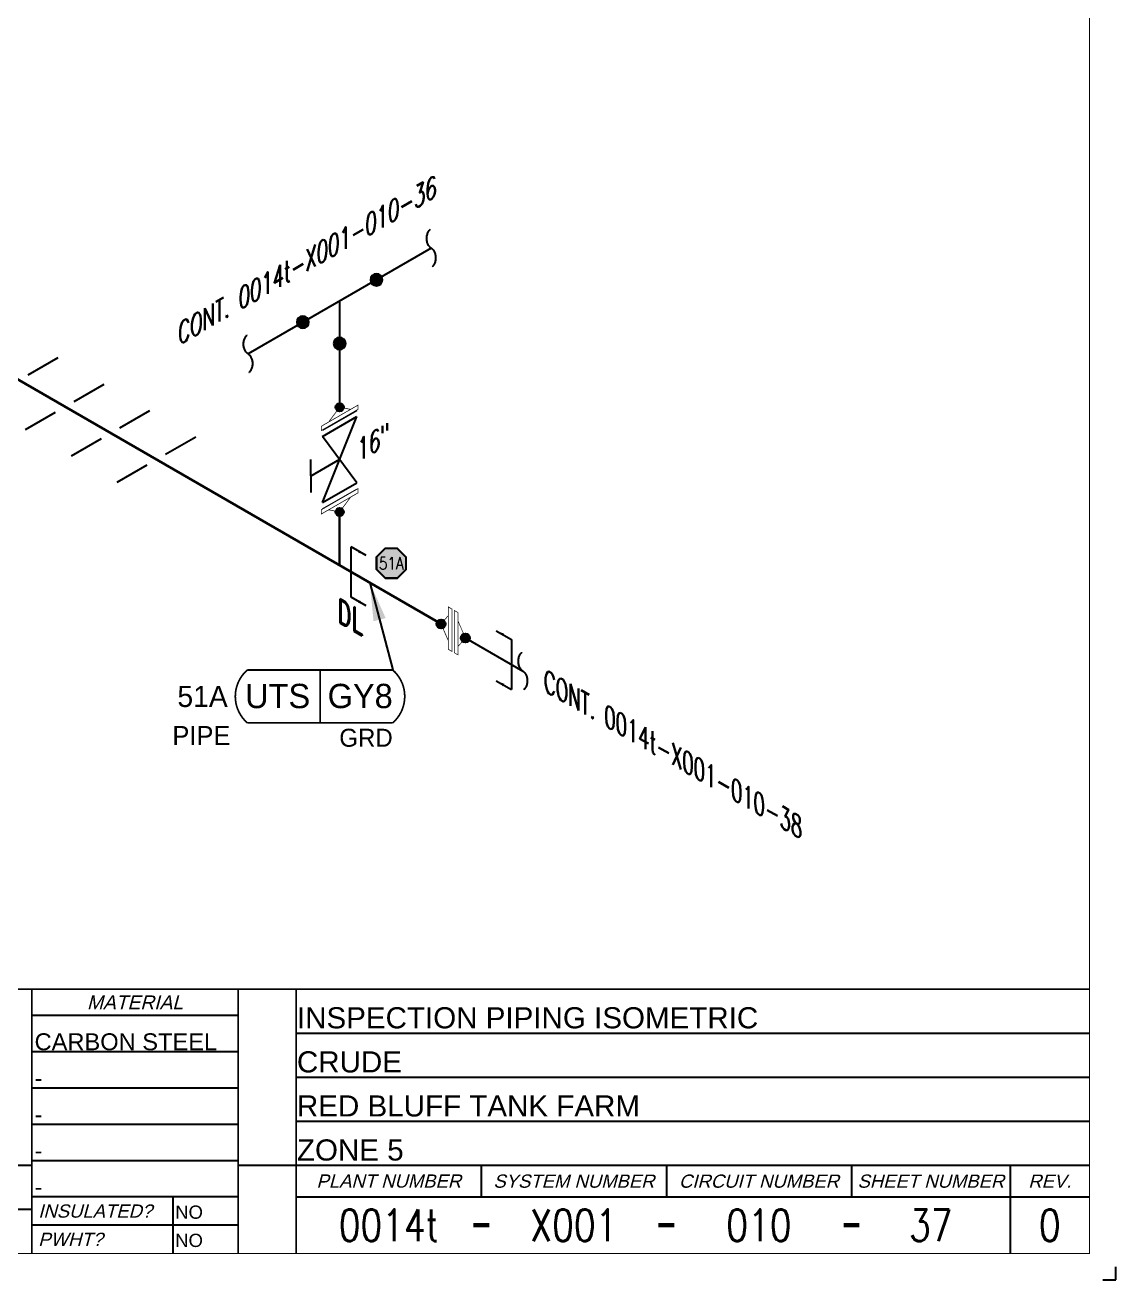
# Model space of a CAD drawing. Header units: inches. Extents: x 0 to 17.2, y 0 to 11.2.
# Drawn here: x 12.09 to 17.25, y 0 to 5.93 of the extents above; entities that cross this region are included whole.
import ezdxf
from ezdxf.enums import TextEntityAlignment as Align

# ---------------------------------------------------------------- set-up
doc = ezdxf.new("R2010")
doc.units = ezdxf.units.IN
doc.header["$MEASUREMENT"] = 0
doc.linetypes.add('HIDDEN2', pattern=[0.1875, 0.125, -0.0625])
for name, color, linetype in [('3', 1, 'Continuous'), ('BORDER', 3, 'Continuous'), ('BORDERTEXT', 7, 'Continuous'), ('COMP', 1, 'Continuous'), ('Continuation', 7, 'Continuous'), ('DL', 20, 'Continuous'), ('FITTINGS', 4, 'Continuous'), ('PART_PCML', 7, 'Continuous'), ('PART_SelectedCML_UT', 132, 'Continuous'), ('PIPE-ANNO', 150, 'HIDDEN2'), ('TEXT', 7, 'Continuous'), ('UNAS.PIPE', 251, 'Continuous'), ('Welds', 7, 'Continuous')]:
    doc.layers.add(name, color=color, linetype=linetype)
doc.layers.add('PIPE', color=7, linetype='Continuous', lineweight=30)
doc.styles.add('CMLPAS', font='')
doc.styles.add('FEASStandard', font='arial.ttf')
doc.styles.add('ISO330', font='romand.shx', dxfattribs={"width": 0.85, "height": 0.05})
doc.styles.add('PART_Standard', font='romans', dxfattribs={"width": 0.8, "height": 0.09})
doc.styles.add('Richmond', font='arial.ttf')
doc.styles.add('SIMPLEX', font='ROMANS')
doc.styles.get("Standard").update_dxf_attribs({"font": 'arial.ttf'})
doc.styles.get('CMLPAS').set_extended_font_data('Cordia New')
doc.dimstyles.new('Richmond', dxfattribs={"dimtxt": 0.18, "dimasz": 0.18, "dimexe": 0.18, "dimexo": 0.0625, "dimgap": 0.09, "dimtad": 0, "dimtih": 1, "dimtoh": 1, "dimdec": 4, "dimzin": 0, "dimdsep": 46, "dimtxsty": 'Richmond', "dimcen": 0.09, "dimadec": 0, "dimazin": 0, "dimtfac": 1, "dimtdec": 4, "dimtofl": 0, "dimtmove": 0, "dimatfit": 3, "dimfxl": 1, "dimtolj": 1, "dimtzin": 0, "dimarcsym": 0})
doc.dimstyles.get("Standard").update_dxf_attribs({"dimtxt": 0.18, "dimasz": 0.18, "dimexe": 0.18, "dimexo": 0.0625, "dimgap": 0.09, "dimtad": 0, "dimtih": 1, "dimtoh": 1, "dimdec": 4, "dimzin": 0, "dimdsep": 46, "dimtxsty": 'Standard', "dimcen": 0.09, "dimadec": 0, "dimazin": 0, "dimtfac": 1, "dimtdec": 4, "dimtofl": 0, "dimtmove": 0, "dimatfit": 3, "dimfxl": 1, "dimtolj": 1, "dimtzin": 0, "dimarcsym": 0})

# ---------------------------------------------------------------- blocks, each defined once
blk = doc.blocks.new('Border')
at = {"layer": 'BORDER'}
for p, q in [((13.225, 1.375), (12.25, 1.375)), ((13.5, 1.2917), (17.25, 1.2917)), ((13.225, 1.2035), (12.25, 1.2035)), ((13.5, 1.0833), (17.25, 1.0833)), ((13.225, 1.0319), (12.25, 1.0319)), ((13.225, 0.8604), (12.25, 0.8604)), ((13.5, 0.875), (17.25, 0.875)), ((12.25, 0.6667), (10.375, 0.6667)), ((13.225, 0.6888), (12.25, 0.6888)), ((14.375, 0.6667), (14.375, 0.5173)), ((15.25, 0.6667), (15.25, 0.5173)), ((16.125, 0.6667), (16.125, 0.5173)), ((16.875, 0.6667), (16.875, 0.25)), ((13.225, 0.5173), (12.25, 0.5173)), ((12.9167, 0.5173), (12.9167, 0.25)), ((13.5, 0.5173), (17.25, 0.5173)), ((12.25, 0.4583), (10.375, 0.4583)), ((13.225, 0.3836), (12.25, 0.3836))]:
    blk.add_line(p, q, dxfattribs=at)
at = {"layer": 'BORDER', "const_width": 0.005}
blk.add_lwpolyline([(0.25, 0.25), (17.25, 0.25), (17.25, 11.25), (0.25, 11.25)], close=True, dxfattribs=at)
at = {"layer": 'BORDER', "const_width": 0.00833}
for points in [[(17.25, 1.5), (0.25, 1.5)], [(12.25, 0.25), (12.25, 1.5)], [(13.225, 0.25), (13.225, 1.5)], [(13.5, 0.25), (13.5, 1.5)], [(13.225, 0.6667), (17.25, 0.6667)]]:
    blk.add_lwpolyline(points, dxfattribs=at)
at = {"layer": 'BORDERTEXT'}
blk.add_line((16.113, 0.3836), (16.125, 0.3836), dxfattribs=at)
at = {"layer": 'BORDERTEXT', "const_width": 0.0208}
for points in [[(14.3375, 0.3836), (14.4125, 0.3836)], [(15.2125, 0.3836), (15.2875, 0.3836)], [(16.0875, 0.3836), (16.1625, 0.3836)]]:
    blk.add_lwpolyline(points, dxfattribs=at)
at = {"layer": 'BORDERTEXT', "style": 'FEASStandard', "oblique": 15}
for s, height, p in [('MATERIAL', 0.065, (12.7375, 1.4375)), ('PLANT NUMBER', 0.0625, (13.9375, 0.592)), ('SYSTEM NUMBER', 0.0625, (14.8125, 0.592)), ('CIRCUIT NUMBER', 0.0625, (15.6875, 0.592)), ('SHEET NUMBER', 0.0625, (16.5, 0.592)), ('REV.', 0.0625, (17.0625, 0.592))]:
    blk.add_text(s, height=height, dxfattribs=at).set_placement(p, align=Align.MIDDLE)
for s, p in [('INSULATED?', (12.2802, 0.4505)), ('PWHT?', (12.2802, 0.3168))]:
    blk.add_text(s, height=0.0625, dxfattribs=at).set_placement(p, align=Align.MIDDLE_LEFT)
blk = doc.blocks.new('BORDER TEXT')
at = {"layer": 'BORDERTEXT'}
for tag, p, height, style in [('API_PIPE_CLASS', (5.4645, 1.2542), 0.08, 'Richmond'), ('MATERIAL1', (12.263, 1.2111), 0.08, 'Richmond'), ('P&ID_#1', (0.25, 1.0831), 0.0625, 'FEASStandard'), ('LINE_#1', (1.4866, 1.0831), 0.0625, 'FEASStandard'), ('CVX_PIPE_SPEC', (5.4619, 1.0932), 0.08, 'Richmond'), ('MATERIAL2', (12.263, 1.0395), 0.08, 'Richmond'), ('OP_TEMP', (5.1687, 0.9325), 0.08, 'Richmond'), ('P&ID_#2', (0.25, 0.9224), 0.0625, 'FEASStandard'), ('LINE_#2', (1.4866, 0.9224), 0.0625, 'FEASStandard'), ('MATERIAL3', (12.263, 0.868), 0.08, 'Richmond'), ('FROM', (5.0146, 0.7718), 0.08, 'Richmond'), ('P&ID_#3', (0.25, 0.7617), 0.0625, 'FEASStandard'), ('LINE_#3', (1.4866, 0.7617), 0.0625, 'FEASStandard'), ('MATERIAL4', (12.263, 0.6965), 0.08, 'Richmond'), ('P&ID_#4', (0.25, 0.601), 0.0625, 'FEASStandard'), ('LINE_#4', (1.4866, 0.601), 0.0625, 'FEASStandard'), ('TO', (4.8543, 0.6112), 0.08, 'Richmond'), ('MATERIAL5', (12.263, 0.5249), 0.08, 'Richmond'), ('P&ID_#5', (0.25, 0.4403), 0.0625, 'FEASStandard'), ('LINE_#5', (1.4866, 0.4403), 0.0625, 'FEASStandard'), ('MISC', (4.9789, 0.4506), 0.08, 'Richmond'), ('INSULATION', (12.9278, 0.4142), 0.0625, 'FEASStandard'), ('P&ID_#6', (0.25, 0.2796), 0.0625, 'FEASStandard'), ('LINE_#6', (1.4866, 0.2796), 0.0625, 'FEASStandard'), ('PWHT', (12.9278, 0.2806), 0.0625, 'FEASStandard')]:
    blk.add_attdef(tag, p, '', height=height, dxfattribs=dict(at, style=style))
at = {"layer": 'BORDERTEXT', "style": 'FEASStandard'}
for tag, p in [('DR.BY', (11.075, 0.5625)), ('DR.BY_DATE', (11.95, 0.5625)), ('CHK_BY', (11.075, 0.3542)), ('CHK._BY_DATE', (11.95, 0.3542))]:
    blk.add_attdef(tag, text='', height=0.1, dxfattribs=at).set_placement(p, align=Align.MIDDLE_CENTER)
at = {"layer": 'BORDERTEXT', "style": 'PART_Standard', "width": 0.8}
for tag, p in [('PLANT_NUMBER', (13.9375, 0.3836)), ('SYSTEM_NUMBER', (14.8125, 0.3836)), ('CIRCUIT_NUMBER', (15.6875, 0.3836)), ('SHEET_NUMBER', (16.5, 0.3836)), ('REVISION', (17.0625, 0.3836))]:
    blk.add_attdef(tag, text='', height=0.15, dxfattribs=at).set_placement(p, align=Align.MIDDLE_CENTER)
blk = doc.blocks.new('Plant Info')
at = {"layer": 'BORDERTEXT', "style": 'FEASStandard'}
for tag, p in [('DWG_TYPE', (-0.6333, -0.0756)), ('SYSTEM_NAME', (-0.6333, -0.284)), ('PLANT_NAME', (-0.6333, -0.4923)), ('ZONE', (-0.6333, -0.7006))]:
    blk.add_attdef(tag, p, '', height=0.1, dxfattribs=at)
blk = doc.blocks.new('2_TEE_WELD_30')
at = {"linetype": 'ByBlock', "lineweight": -2}
h = blk.add_hatch(color=0, dxfattribs=at)
edge = h.paths.add_edge_path()
edge.add_arc((0, 0.2009), 0.0286, 0, 360)
h = blk.add_hatch(color=0, dxfattribs=at)
edge = h.paths.add_edge_path()
edge.add_arc((0.174, 0.1004), 0.0286, 0, 360)
h = blk.add_hatch(color=0, dxfattribs=at)
edge = h.paths.add_edge_path()
edge.add_arc((0, -0.2009), 0.0286, 0, 360)
at = {"color": 0, "linetype": 'ByBlock', "lineweight": -2}
for centre in [(0, 0.2009), (0.174, 0.1004), (0, -0.2009)]:
    blk.add_circle(centre, 0.0286, dxfattribs=at)
blk = doc.blocks.new('3_VALVE_FLANGE_GATE_30')
at = {"color": 0, "linetype": 'ByBlock', "lineweight": -2}
blk.add_wipeout([(-0.1624, -0.1875), (-0.1353, -0.1719), (0, 0), (0.1353, -0.0156), (0.1624, 0), (0.1624, 0.1875), (0.1353, 0.1719), (0, 0), (-0.1353, 0.0156), (-0.1624, 0)], dxfattribs=at)
for p, q in [((0.0677, 0.1953), (-0.0677, 0.1172)), ((0.1624, 0.1875), (0.1624, 0)), ((0.1353, 0.1719), (-0.1353, -0.1719)), ((0, 0), (0, 0.1563)), ((0.1353, 0.1719), (0.1353, -0.0156)), ((-0.1624, 0), (-0.1624, -0.1875)), ((-0.1353, 0.0156), (-0.1353, -0.1719)), ((0.1353, -0.0156), (-0.1353, 0.0156))]:
    blk.add_line(p, q, dxfattribs=at)
blk = doc.blocks.new('AM9A04')
at = {"const_width": 0.01}
blk.add_lwpolyline([(-0.05, -0.144), (-0.15, 0.087), (-0.05, 0.202)], dxfattribs=at)
at = {"linetype": 'Continuous', "const_width": 0.01}
blk.add_lwpolyline([(0, -0.289), (0, 0.289), (-0.05, 0.318), (-0.05, -0.26)], close=True, dxfattribs=at)
blk = doc.blocks.new('A09')
at = {"layer": 'Welds'}
h = blk.add_hatch(color=256, dxfattribs=at)
h.dxf.hatch_style = 1
h.paths.add_polyline_path([(-0.03, 0, 1), (0.03, 0, 1)])
blk.add_circle((0, 0), 0.03, dxfattribs=at)
blk = doc.blocks.new('*U81')
blk.add_wipeout([(0.052, -0.03), (0.0173, -0.07), (0.0173, -0.1101), (0, -0.1001), (0, 0.1001), (0.0173, 0.0901), (0.0173, 0.05)]).dxf.layer = 'COMP'
at = {"layer": '3', "xscale": 0.65, "yscale": 0.65, "zscale": 0.65}
blk.add_blockref('A09', (0.052, -0.03), dxfattribs=at)
at = {"layer": 'COMP', "xscale": 0.3466300616258731, "yscale": 0.3466300616258731, "zscale": 0.3466300616258731, "rotation": 180}
blk.add_blockref('AM9A04', (0, 0), dxfattribs=at)
blk = doc.blocks.new('1_Text_30')
at = {"layer": 'TEXT', "style": 'PART_Standard', "oblique": 30, "width": 0.8}
blk.add_attdef('TEXT', (0, 0), '', height=0.09, rotation=30, dxfattribs=at)
blk = doc.blocks.new('1_BREAK-PIPE_PIPE_00')
at = {"color": 0, "linetype": 'ByBlock', "lineweight": -2}
for centre, major_axis in [((-0.03, 0.092), (0, -0.101)), ((0.03, -0.092), (0, 0.101))]:
    blk.add_ellipse(centre, major_axis=major_axis, ratio=0.711978, start_param=0.427466, end_param=3.141593, dxfattribs=at)
blk = doc.blocks.new('1_Tilde_00')
at = {"layer": 'PIPE-ANNO', "xscale": -0.5000000000000001, "yscale": 0.5, "zscale": 0.5}
blk.add_blockref('1_BREAK-PIPE_PIPE_00', (0, 0), dxfattribs=at)
blk = doc.blocks.new('1_Cont_30')
at = {"layer": 'Continuation', "style": 'PART_Standard', "oblique": 30, "width": 0.8}
blk.add_attdef('CONT', (0, 0), '', height=0.09, rotation=30, dxfattribs=at)
blk = doc.blocks.new('4_SUPPORT_I-BEAM_30')
at = {"color": 0, "linetype": 'ByBlock', "lineweight": -2}
for p, q in [((-0.0435, 0.0251), (-0.1857, 0.1072)), ((0.1857, -0.1072), (0.0435, -0.0251))]:
    blk.add_line(p, q, dxfattribs=at)
blk = doc.blocks.new('1_Cont_330')
at = {"layer": 'Continuation', "style": 'PART_Standard', "oblique": 330, "width": 0.8}
blk.add_attdef('CONT.', (0, 0), '', height=0.09, rotation=330, dxfattribs=at)
blk = doc.blocks.new('DL_330')
at = {"layer": 'DL', "style": 'ISO330', "oblique": 330, "width": 0.85}
blk.add_text('DL', height=0.1, rotation=330, dxfattribs=at).set_placement((0, 0))
blk = doc.blocks.new('PART_PCML')
blk.add_hatch(color=0).paths.add_polyline_path([(-0.0699, -0.029), (-0.029, -0.0699), (0.029, -0.0699), (0.0699, -0.029), (0.0699, 0.029), (0.029, 0.0699), (-0.029, 0.0699), (-0.0699, 0.029)])
at = {"color": 7, "const_width": 0.009}
blk.add_lwpolyline([(-0.0699, 0.029), (-0.029, 0.0699), (0.029, 0.0699), (0.0699, 0.029), (0.0699, -0.029), (0.029, -0.0699), (-0.029, -0.0699), (-0.0699, -0.029), (-0.0699, 0.029), (-0.029, 0.0699)], dxfattribs=at)
at = {"color": 18, "true_color": 0x000000}
blk.add_lwpolyline([(-0.029, 0.0699), (-0.0699, 0.029), (-0.0699, -0.029), (-0.029, -0.0699), (0.029, -0.0699), (0.0699, -0.029), (0.0699, 0.029), (0.029, 0.0699)], close=True, dxfattribs=at)
at = {"color": 7, "true_color": 0xffffff, "style": 'SIMPLEX', "width": 0.8, "flags": 1}
for tag, p in [('CIRCUIT', (-0.0939, 0.0889)), ('DM', (-0.0527, -0.1332)), ('TYPE', (-0.0749, -0.2043))]:
    blk.add_attdef(tag, p, '', height=0.0586, dxfattribs=at)
at = {"color": 7, "true_color": 0xffffff, "style": 'SIMPLEX', "width": 0.8}
blk.add_attdef('DMDISP', text='', height=0.0586, dxfattribs=at).set_placement((0, 0), align=Align.MIDDLE_CENTER)
blk = doc.blocks.new('CMLPAS')
at = {"const_width": 0.008}
blk.add_lwpolyline([(0.0625, 0.125, 0.454441), (0.0625, -0.125), (0.75, -0.125, 0.454441), (0.75, 0.125)], format="xyb", close=True, dxfattribs=at)
blk.add_lwpolyline([(0.4063, -0.125), (0.4063, 0.125)], dxfattribs=at)
at = {"style": 'CMLPAS', "flags": 1}
for tag, p in [('STATE', (0.75, 0.6229)), ('DL', (0.75, 0.4817)), ('CIRCUIT', (0.75, 0.3405)), ('SUBSINTERVAL(MONTHS)', (-0.0251, -0.3355)), ('OLD_ID', (0.75, -0.3366)), ('OLD_NDE', (0.75, -0.4778)), ('OLD_ENTY', (0.7411, -0.6357)), ('SIZE', (0.7473, -0.7611)), ('SPEC', (0.7473, -0.9022)), ('JUSTIFY', (0.7473, -1.0434)), ('COMMENTS', (0.7473, -1.1846)), ('OLD_ASSET', (0.75, -1.3262)), ('SCHED', (0.7371, -1.4689)), ('NOM_THICK', (0.7521, -1.6102)), ('CORR_ALLOW', (0.763, -1.7453)), ('TML_STATUS', (0.7723, -1.8777)), ('FLOW_ORDER', (0.7785, -2.1301))]:
    blk.add_attdef(tag, text='', height=0.1, dxfattribs=at).set_placement(p, align=Align.MIDDLE_RIGHT)
at = {"style": 'CMLPAS'}
for tag, height, p in [('CHILD', 0.25, (0.75, 0.269)), ('###', 0.115, (0.75, 0.002)), ('ACCESS', 0.085, (0.75, -0.1954))]:
    blk.add_attdef(tag, text='', height=height, dxfattribs=at).set_placement(p, align=Align.MIDDLE_RIGHT)
at = {"color": 152, "style": 'CMLPAS'}
for tag, height, p in [('SPECIAL', 0.085, (0.4055, 0.1897)), ('DM-TYPE', 0.1, (-0.03, 0)), ('COMP', 0.09, (-0.0174, -0.185))]:
    blk.add_attdef(tag, text='', height=height, dxfattribs=at).set_placement(p, align=Align.MIDDLE_RIGHT)
at = {"style": 'CMLPAS'}
blk.add_attdef('NDE', text='', height=0.115, dxfattribs=at).set_placement((0.206, 0.002), align=Align.MIDDLE_CENTER)
blk = doc.blocks.new('*U89')
at = {"color": 20, "linetype": 'ByBlock', "ltscale": 0.7}
blk.add_line((0.0541, -0.1498), (0.0541, 0.0873), dxfattribs=at)
for points in [[(0.1257, 0.0459), (0.0541, 0.0873)], [(0.1257, -0.1911), (0.0541, -0.1498)]]:
    blk.add_leader(points, dimstyle='Richmond', override={"dimasz": 0.04, "dimgap": 0.09, "dimtad": 0}, dxfattribs=at)
blk = doc.blocks.new('*U90')
at = {"color": 20, "linetype": 'ByBlock', "ltscale": 0.7}
blk.add_line((-0.0541, 0.1498), (-0.0541, -0.0873), dxfattribs=at)
for points in [[(-0.1257, 0.191), (-0.0541, 0.1498)], [(-0.1257, -0.0459), (-0.0541, -0.0873)]]:
    blk.add_leader(points, dimstyle='Richmond', override={"dimasz": 0.04, "dimgap": 0.09, "dimtad": 0}, dxfattribs=at)

msp = doc.modelspace()

# ---------------------------------------------------------------- linework, layer by layer
for p, q in [((17.25, 0), (17.25, 0.0625)), ((17.1875, 0), (17.25, 0))]:
    msp.add_line(p, q)
at = {"layer": 'PIPE'}
msp.add_line((13.5801, 3.6915), (13.5801, 3.379), dxfattribs=at)
at = {"layer": 'UNAS.PIPE'}
for p, q in [((14.0131, 4.879), (13.1471, 4.379)), ((13.5801, 4.629), (13.5801, 3.6915)), ((14.1174, 3.0688), (14.4461, 2.879))]:
    msp.add_line(p, q, dxfattribs=at)

# ---------------------------------------------------------------- block references
for name, p in [('1_Tilde_00', (14.0131, 4.879)), ('1_Tilde_00', (13.1471, 4.379)), ('DL_330', (13.5696, 3.1129)), ('1_Tilde_00', (14.4461, 2.879))]:
    msp.add_blockref(name, p)
at = {"layer": 'BORDER'}
msp.add_blockref('Border', (-0.125, -0.125), dxfattribs=at)
at = {"layer": 'BORDERTEXT'}
msp.add_blockref('Plant Info', (14.0116, 1.265), dxfattribs=at).add_auto_attribs({'DWG_TYPE': 'INSPECTION PIPING ISOMETRIC', 'SYSTEM_NAME': 'CRUDE', 'PLANT_NAME': 'RED BLUFF TANK FARM', 'ZONE': 'ZONE 5'})
ref = msp.add_blockref('BORDER TEXT', (-0.125, -0.125), dxfattribs=at)
ref.add_attrib('REVISION', '0', dxfattribs={"height": 0.15, "style": 'PART_Standard', "width": 0.8}).set_placement((16.9375, 0.2586), align=Align.MIDDLE_CENTER)
ref.add_attrib('SHEET_NUMBER', '37', dxfattribs={"height": 0.15, "style": 'PART_Standard', "width": 0.8}).set_placement((16.375, 0.2586), align=Align.MIDDLE_CENTER)
ref.add_attrib('CIRCUIT_NUMBER', '010', dxfattribs={"height": 0.15, "style": 'PART_Standard', "width": 0.8}).set_placement((15.5625, 0.2586), align=Align.MIDDLE_CENTER)
ref.add_attrib('SYSTEM_NUMBER', 'X001', dxfattribs={"height": 0.15, "style": 'PART_Standard', "width": 0.8}).set_placement((14.6875, 0.2586), align=Align.MIDDLE_CENTER)
ref.add_attrib('PLANT_NUMBER', '0014t', dxfattribs={"height": 0.15, "style": 'PART_Standard', "width": 0.8}).set_placement((13.8125, 0.2586), align=Align.MIDDLE_CENTER)
ref.add_attrib('PWHT', 'NO', (12.8028, 0.1556), dxfattribs={"height": 0.0625, "style": 'FEASStandard'})
ref.add_attrib('INSULATION', 'NO', (12.8028, 0.2892), dxfattribs={"height": 0.0625, "style": 'FEASStandard'})
ref.add_attrib('MATERIAL5', '-', (12.138, 0.3999), dxfattribs={"height": 0.08, "style": 'Richmond'})
ref.add_attrib('MATERIAL4', '-', (12.138, 0.5715), dxfattribs={"height": 0.08, "style": 'Richmond'})
ref.add_attrib('MATERIAL3', '-', (12.138, 0.743), dxfattribs={"height": 0.08, "style": 'Richmond'})
ref.add_attrib('MATERIAL2', '-', (12.138, 0.9145), dxfattribs={"height": 0.08, "style": 'Richmond'})
ref.add_attrib('MATERIAL1', 'CARBON STEEL', (12.138, 1.0861), dxfattribs={"height": 0.08, "style": 'Richmond'})
at = {"layer": 'Continuation'}
for name, p, values in [('1_Cont_30', (12.8178, 4.4186), {'CONT': 'CONT. 0014t-X001-010-36'}), ('1_Cont_330', (14.5458, 2.7869), {'CONT.': 'CONT. 0014t-X001-010-38'})]:
    msp.add_blockref(name, p, dxfattribs=at).add_auto_attribs(values)
at = {"layer": 'DL'}
for name, p in [('*U89', (13.5801, 3.379)), ('*U90', (14.4461, 2.879))]:
    msp.add_blockref(name, p, dxfattribs=at)
at = {"layer": 'FITTINGS', "xscale": -1}
for p in [(12.0646, 4.254), (12.2811, 4.129), (12.4976, 4.004), (12.7141, 3.879)]:
    msp.add_blockref('4_SUPPORT_I-BEAM_30', p, dxfattribs=at)
at = {"layer": 'PART_PCML', "color": 96}
msp.add_blockref('PART_PCML', (13.8241, 3.3889), dxfattribs=at).add_auto_attribs({'DMDISP': '51A'})
at = {"layer": 'PART_SelectedCML_UT'}
msp.add_blockref('CMLPAS', (13.0812, 2.7591), dxfattribs=at).add_auto_attribs({'###': 'GY8', 'NDE': 'UTS', 'DM-TYPE': '51A', 'COMP': 'PIPE', 'ACCESS': 'GRD'})
at = {"layer": 'UNAS.PIPE', "xscale": -1, "rotation": 120}
msp.add_blockref('2_TEE_WELD_30', (13.5801, 4.629), dxfattribs=at)

# ---------------------------------------------------------------- leaders
at = {"layer": 'PART_SelectedCML_UT'}
msp.add_leader([(13.7233, 3.2963), (13.8312, 2.8841)], dimstyle='Standard', dxfattribs=at)

# ---------------------------------------------------------------- next in the draw order: block references
at = {"layer": 'UNAS.PIPE', "yscale": -1, "rotation": 299.9999999999999}
msp.add_blockref('3_VALVE_FLANGE_GATE_30', (13.5801, 3.879), dxfattribs=at)

# ---------------------------------------------------------------- next in the draw order: block references
at = {"layer": 'COMP', "ltscale": 0.65, "rotation": 300.0000000000002}
msp.add_blockref('*U81', (13.5801, 3.6915), dxfattribs=at)

# ---------------------------------------------------------------- next in the draw order: wipeouts: each hides what was drawn before it
msp.add_wipeout([(13.5801, 4.1265), (13.6321, 4.1165), (13.6668, 4.1365), (13.6668, 4.1165), (13.4934, 4.0164), (13.4934, 4.0365), (13.5281, 4.0565)]).dxf.layer = 'UNAS.PIPE'

# ---------------------------------------------------------------- next in the draw order: hatches: boundary and pattern name
at = {"layer": 'UNAS.PIPE'}
h = msp.add_hatch(color=256, dxfattribs=at)
h.dxf.hatch_style = 1
h.paths.add_polyline_path([(13.5996, 4.1265, 1), (13.5606, 4.1265, 1)])

# ---------------------------------------------------------------- next in the draw order: linework, layer by layer
at = {"layer": 'PIPE'}
msp.add_line((9.25, 5.879), (14.1174, 3.0688), dxfattribs=at)
at = {"layer": 'UNAS.PIPE'}
msp.add_circle((13.5801, 4.1265), 0.0195, dxfattribs=at)

# ---------------------------------------------------------------- next in the draw order: block references
at = {"layer": 'UNAS.PIPE', "xscale": 0.346630061625873, "yscale": 0.346630061625873, "zscale": 0.346630061625873, "rotation": 300.0000000000001}
msp.add_blockref('AM9A04', (13.5801, 4.0665), dxfattribs=at)
at = {"layer": 'UNAS.PIPE'}
ref = msp.add_blockref('1_Text_30', (13.6659, 3.867), dxfattribs=at)
ref.add_attrib('TEXT', '16"', (13.6659, 3.867), dxfattribs={"height": 0.09, "rotation": 30, "style": 'PART_Standard', "oblique": 30, "width": 0.8})

# ---------------------------------------------------------------- next in the draw order: wipeouts: each hides what was drawn before it
msp.add_wipeout([(14.0944, 3.1818), (14.0944, 3.1417), (14.0597, 3.1017), (14.0944, 3.0217), (14.0944, 2.9816), (14.1401, 2.9553), (14.1401, 2.9953), (14.1747, 3.0353), (14.1401, 3.1154), (14.1401, 3.1554)]).dxf.layer = 'COMP'

# ---------------------------------------------------------------- next in the draw order: hatches: boundary and pattern name
h = msp.add_hatch(color=256, dxfattribs=at)
h.dxf.hatch_style = 1
h.paths.add_polyline_path([(14.1537, 3.0353, 1), (14.1957, 3.0353, 1)])

# ---------------------------------------------------------------- next in the draw order: linework, layer by layer
at = {"layer": 'UNAS.PIPE', "linetype": 'Continuous', "const_width": 0.003}
msp.add_lwpolyline([(14.1227, 2.9653), (14.1401, 2.9553), (14.1401, 3.1554), (14.1227, 3.1654)], close=True, dxfattribs=at)
at = {"layer": 'UNAS.PIPE', "const_width": 0.003}
msp.add_lwpolyline([(14.1401, 3.1154), (14.1747, 3.0353), (14.1401, 2.9953)], dxfattribs=at)
at = {"layer": 'UNAS.PIPE'}
msp.add_circle((14.1747, 3.0353), 0.021, dxfattribs=at)

# ---------------------------------------------------------------- next in the draw order: block references
at = {"layer": 'COMP', "xscale": 0.3466300616258731, "yscale": 0.3466300616258731, "zscale": 0.3466300616258731}
msp.add_blockref('AM9A04', (14.1117, 3.0717), dxfattribs=at)
at = {"layer": 'Welds', "xscale": 0.7, "yscale": 0.7, "zscale": 0.7}
msp.add_blockref('A09', (14.0597, 3.1017), dxfattribs=at)

doc.saveas('drawing.dxf')
